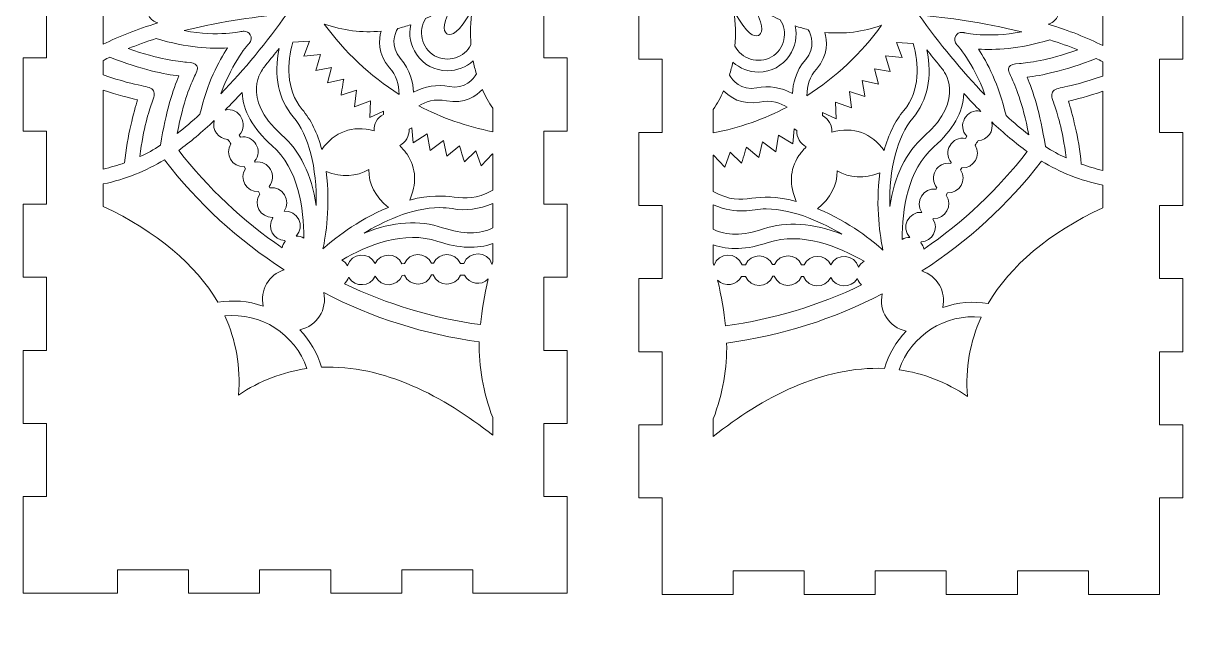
# Model space of a CAD drawing. Header units: inches. Extents: x 24 to 896, y 61 to 602.
# Drawn here: x 24.3 to 446.4, y 60.7 to 286.2 of the extents above; entities that cross this region are included whole.
import ezdxf

# ---------------------------------------------------------------- set-up
doc = ezdxf.new("R2010")
doc.units = ezdxf.units.IN
doc.header["$MEASUREMENT"] = 0
doc.layers.add('_U+0421_U+043B_U+043E_U+0439 1', color=7, linetype='Continuous')

# ---------------------------------------------------------------- blocks, each defined once
blk = doc.blocks.new('block 2')
at = {"layer": '_U+0421_U+043B_U+043E_U+0439 1', "lineweight": 0}
for points, knots in [([(222.29, 566.07), (222.29, 566.07), (222.29, 601.17), (222.29, 601.17), (210.01, 601.17), (200.3, 601.17), (187.94, 601.17), (187.94, 601.17), (187.94, 592.67), (187.94, 592.67), (187.94, 592.67), (162.08, 592.67), (162.08, 592.67), (162.08, 592.67), (162.08, 601.17), (162.08, 601.17), (162.08, 601.17), (136.22, 601.17), (136.22, 601.17), (136.22, 601.17), (136.22, 592.67), (136.22, 592.67), (136.22, 592.67), (110.36, 592.67), (110.36, 592.67), (110.36, 592.67), (110.36, 601.17), (110.36, 601.17), (110.36, 601.17), (24.29, 601.17), (24.29, 601.17), (24.29, 601.17), (24.29, 566.07), (24.29, 566.07), (24.29, 566.07), (32.78, 566.07), (32.78, 566.07), (32.78, 566.07), (32.78, 539.47), (32.78, 539.47), (32.78, 539.47), (24.29, 539.47), (24.29, 539.47), (24.29, 539.47), (24.29, 512.88), (24.29, 512.88), (24.29, 512.88), (32.78, 512.88), (32.78, 512.88), (32.78, 512.88), (32.78, 486.28), (32.78, 486.28), (32.78, 486.28), (24.29, 486.28), (24.29, 486.28), (24.29, 486.28), (24.29, 459.68), (24.29, 459.68), (24.29, 459.68), (32.78, 459.68), (32.78, 459.68), (32.78, 459.68), (32.78, 433.09), (32.78, 433.09), (32.78, 433.09), (24.29, 433.09), (24.29, 433.09), (24.29, 433.09), (24.29, 406.49), (24.29, 406.49), (24.29, 406.49), (32.78, 406.49), (32.78, 406.49), (32.78, 406.49), (32.78, 379.89), (32.78, 379.89), (32.78, 379.89), (24.29, 379.89), (24.29, 379.89), (24.29, 379.89), (24.29, 353.3), (24.29, 353.3), (24.29, 353.3), (32.78, 353.3), (32.78, 353.3), (32.78, 353.3), (32.78, 326.7), (32.78, 326.7), (32.78, 326.7), (24.29, 326.7), (24.29, 326.7), (24.29, 326.7), (24.29, 300.11), (24.29, 300.11), (24.29, 300.11), (32.78, 300.11), (32.78, 300.11), (32.78, 300.11), (32.78, 273.51), (32.78, 273.51), (32.78, 273.51), (24.29, 273.51), (24.29, 273.51), (24.29, 273.51), (24.29, 246.91), (24.29, 246.91), (24.29, 246.91), (32.78, 246.91), (32.78, 246.91), (32.78, 246.91), (32.78, 220.32), (32.78, 220.32), (32.78, 220.32), (24.29, 220.32), (24.29, 220.32), (24.29, 220.32), (24.29, 193.72), (24.29, 193.72), (24.29, 193.72), (32.78, 193.72), (32.78, 193.72), (32.78, 193.72), (32.78, 167.12), (32.78, 167.12), (32.78, 167.12), (24.29, 167.12), (24.29, 167.12), (24.29, 167.12), (24.29, 140.53), (24.29, 140.53), (24.29, 140.53), (32.78, 140.53), (32.78, 140.53), (32.78, 140.53), (32.78, 113.93), (32.78, 113.93), (32.78, 113.93), (24.29, 113.93), (24.29, 113.93), (24.29, 113.93), (24.29, 78.81), (24.29, 78.81), (36.58, 78.81), (46.25, 78.81), (58.64, 78.81), (58.64, 78.81), (58.64, 87.33), (58.64, 87.33), (58.64, 87.33), (84.5, 87.33), (84.5, 87.33), (84.5, 87.33), (84.5, 78.81), (84.5, 78.81), (84.5, 78.81), (110.36, 78.81), (110.36, 78.81), (110.36, 78.81), (110.36, 87.33), (110.36, 87.33), (110.36, 87.33), (136.22, 87.33), (136.22, 87.33), (136.22, 87.33), (136.22, 78.81), (136.22, 78.81), (136.22, 78.81), (162.08, 78.81), (162.08, 78.81), (162.08, 78.81), (162.08, 87.33), (162.08, 87.33), (162.08, 87.33), (187.94, 87.33), (187.94, 87.33), (187.94, 87.33), (187.94, 78.81), (187.94, 78.81), (200.2, 78.81), (210.05, 78.81), (222.29, 78.81), (222.29, 78.81), (222.29, 113.93), (222.29, 113.93), (222.29, 113.93), (213.79, 113.93), (213.79, 113.93), (213.79, 113.93), (213.79, 140.53), (213.79, 140.53), (213.79, 140.53), (222.29, 140.53), (222.29, 140.53), (222.29, 140.53), (222.29, 167.12), (222.29, 167.12), (222.29, 167.12), (213.79, 167.12), (213.79, 167.12), (213.79, 167.12), (213.79, 193.72), (213.79, 193.72), (213.79, 193.72), (222.29, 193.72), (222.29, 193.72), (222.29, 193.72), (222.29, 220.32), (222.29, 220.32), (222.29, 220.32), (213.79, 220.32), (213.79, 220.32), (213.79, 220.32), (213.79, 246.91), (213.79, 246.91), (213.79, 246.91), (222.29, 246.91), (222.29, 246.91), (222.29, 246.91), (222.29, 273.51), (222.29, 273.51), (222.29, 273.51), (213.79, 273.51), (213.79, 273.51), (213.79, 273.51), (213.79, 300.11), (213.79, 300.11), (213.79, 300.11), (222.29, 300.11), (222.29, 300.11), (222.29, 300.11), (222.29, 326.7), (222.29, 326.7), (222.29, 326.7), (213.79, 326.7), (213.79, 326.7), (213.79, 326.7), (213.79, 353.3), (213.79, 353.3), (213.79, 353.3), (222.29, 353.3), (222.29, 353.3), (222.29, 353.3), (222.29, 379.89), (222.29, 379.89), (222.29, 379.89), (213.79, 379.89), (213.79, 379.89), (213.79, 379.89), (213.79, 406.49), (213.79, 406.49), (213.79, 406.49), (222.29, 406.49), (222.29, 406.49), (222.29, 406.49), (222.29, 433.09), (222.29, 433.09), (222.29, 433.09), (213.79, 433.09), (213.79, 433.09), (213.79, 433.09), (213.79, 459.68), (213.79, 459.68), (213.79, 459.68), (222.29, 459.68), (222.29, 459.68), (222.29, 459.68), (222.29, 486.28), (222.29, 486.28), (222.29, 486.28), (213.79, 486.28), (213.79, 486.28), (213.79, 486.28), (213.79, 512.88), (213.79, 512.88), (213.79, 512.88), (222.29, 512.88), (222.29, 512.88), (222.29, 512.88), (222.29, 539.47), (222.29, 539.47), (222.29, 539.47), (213.79, 539.47), (213.79, 539.47), (213.79, 539.47), (213.79, 566.07), (213.79, 566.07), (213.79, 566.07), (222.29, 566.07), (222.29, 566.07), (222.29, 566.07), (222.29, 566.07), (222.29, 566.07)], [0, 0, 0, 0, 1, 1, 1, 2, 2, 2, 3, 3, 3, 4, 4, 4, 5, 5, 5, 6, 6, 6, 7, 7, 7, 8, 8, 8, 9, 9, 9, 10, 10, 10, 11, 11, 11, 12, 12, 12, 13, 13, 13, 14, 14, 14, 15, 15, 15, 16, 16, 16, 17, 17, 17, 18, 18, 18, 19, 19, 19, 20, 20, 20, 21, 21, 21, 22, 22, 22, 23, 23, 23, 24, 24, 24, 25, 25, 25, 26, 26, 26, 27, 27, 27, 28, 28, 28, 29, 29, 29, 30, 30, 30, 31, 31, 31, 32, 32, 32, 33, 33, 33, 34, 34, 34, 35, 35, 35, 36, 36, 36, 37, 37, 37, 38, 38, 38, 39, 39, 39, 40, 40, 40, 41, 41, 41, 42, 42, 42, 43, 43, 43, 44, 44, 44, 45, 45, 45, 46, 46, 46, 47, 47, 47, 48, 48, 48, 49, 49, 49, 50, 50, 50, 51, 51, 51, 52, 52, 52, 53, 53, 53, 54, 54, 54, 55, 55, 55, 56, 56, 56, 57, 57, 57, 58, 58, 58, 59, 59, 59, 60, 60, 60, 61, 61, 61, 62, 62, 62, 63, 63, 63, 64, 64, 64, 65, 65, 65, 66, 66, 66, 67, 67, 67, 68, 68, 68, 69, 69, 69, 70, 70, 70, 71, 71, 71, 72, 72, 72, 73, 73, 73, 74, 74, 74, 75, 75, 75, 76, 76, 76, 77, 77, 77, 78, 78, 78, 79, 79, 79, 80, 80, 80, 81, 81, 81, 82, 82, 82, 83, 83, 83, 84, 84, 84, 85, 85, 85, 86, 86, 86, 87, 87, 87, 88, 88, 88, 89, 89, 89, 90, 90, 90, 91, 91, 91, 92, 92, 92, 93, 93, 93, 94, 94, 94, 95, 95, 95, 96, 96, 96, 97, 97, 97, 97]), ([(446.37, 539.01), (446.37, 539.01), (446.37, 565.61), (446.37, 565.61), (446.37, 565.61), (437.86, 565.61), (437.86, 565.61), (437.86, 579.2), (437.86, 587.92), (437.86, 601.64), (437.86, 601.64), (412, 601.64), (412, 601.64), (412, 601.64), (412, 593.13), (412, 593.13), (412, 593.13), (386.14, 593.13), (386.14, 593.13), (386.14, 593.13), (386.14, 601.64), (386.14, 601.64), (386.14, 601.64), (360.28, 601.64), (360.28, 601.64), (360.28, 601.64), (360.28, 593.13), (360.28, 593.13), (360.28, 593.13), (334.43, 593.13), (334.43, 593.13), (334.43, 593.13), (334.43, 601.64), (334.43, 601.64), (334.43, 601.64), (308.57, 601.64), (308.57, 601.64), (308.57, 601.64), (308.57, 593.13), (308.57, 593.13), (308.57, 593.13), (282.71, 593.13), (282.71, 593.13), (282.71, 593.13), (282.71, 601.64), (282.71, 601.64), (282.71, 601.64), (256.85, 601.64), (256.85, 601.64), (256.85, 587.59), (256.85, 579.42), (256.85, 565.61), (256.85, 565.61), (248.34, 565.61), (248.34, 565.61), (248.34, 565.61), (248.34, 539.01), (248.34, 539.01), (248.34, 539.01), (256.85, 539.01), (256.85, 539.01), (256.85, 539.01), (256.85, 512.41), (256.85, 512.41), (256.85, 512.41), (248.34, 512.41), (248.34, 512.41), (248.34, 512.41), (248.34, 485.82), (248.34, 485.82), (248.34, 485.82), (256.85, 485.82), (256.85, 485.82), (256.85, 485.82), (256.85, 459.22), (256.85, 459.22), (256.85, 459.22), (248.34, 459.22), (248.34, 459.22), (248.34, 459.22), (248.34, 432.62), (248.34, 432.62), (248.34, 432.62), (256.85, 432.62), (256.85, 432.62), (256.85, 432.62), (256.85, 406.03), (256.85, 406.03), (256.85, 406.03), (248.34, 406.03), (248.34, 406.03), (248.34, 406.03), (248.34, 379.43), (248.34, 379.43), (248.34, 379.43), (256.85, 379.43), (256.85, 379.43), (256.85, 379.43), (256.85, 352.84), (256.85, 352.84), (256.85, 352.84), (248.34, 352.84), (248.34, 352.84), (248.34, 352.84), (248.34, 326.24), (248.34, 326.24), (248.34, 326.24), (256.85, 326.24), (256.85, 326.24), (256.85, 326.24), (256.85, 299.64), (256.85, 299.64), (256.85, 299.64), (248.34, 299.64), (248.34, 299.64), (248.34, 299.64), (248.34, 273.05), (248.34, 273.05), (248.34, 273.05), (256.85, 273.05), (256.85, 273.05), (256.85, 273.05), (256.85, 246.45), (256.85, 246.45), (256.85, 246.45), (248.34, 246.45), (248.34, 246.45), (248.34, 246.45), (248.34, 219.85), (248.34, 219.85), (248.34, 219.85), (256.85, 219.85), (256.85, 219.85), (256.85, 219.85), (256.85, 193.26), (256.85, 193.26), (256.85, 193.26), (248.34, 193.26), (248.34, 193.26), (248.34, 193.26), (248.34, 166.66), (248.34, 166.66), (248.34, 166.66), (256.85, 166.66), (256.85, 166.66), (256.85, 166.66), (256.85, 140.06), (256.85, 140.06), (256.85, 140.06), (248.34, 140.06), (248.34, 140.06), (248.34, 140.06), (248.34, 113.47), (248.34, 113.47), (248.34, 113.47), (256.85, 113.47), (256.85, 113.47), (256.85, 113.47), (256.85, 86.87), (256.85, 86.87), (256.85, 86.87), (256.85, 86.87), (256.85, 86.87), (256.85, 86.87), (256.85, 78.35), (256.85, 78.35), (256.85, 78.35), (282.71, 78.35), (282.71, 78.35), (282.71, 78.35), (282.71, 86.87), (282.71, 86.87), (282.71, 86.87), (308.56, 86.87), (308.56, 86.87), (308.56, 86.87), (308.56, 78.35), (308.56, 78.35), (308.56, 78.35), (334.42, 78.35), (334.42, 78.35), (334.42, 78.35), (334.42, 86.87), (334.42, 86.87), (334.42, 86.87), (360.28, 86.87), (360.28, 86.87), (360.28, 86.87), (360.28, 78.35), (360.28, 78.35), (360.28, 78.35), (386.14, 78.35), (386.14, 78.35), (386.14, 78.35), (386.14, 86.87), (386.14, 86.87), (386.14, 86.87), (412, 86.87), (412, 86.87), (412, 86.87), (412, 78.35), (412, 78.35), (412, 78.35), (437.86, 78.35), (437.86, 78.35), (437.86, 88.14), (437.86, 60.74), (437.86, 113.47), (437.86, 113.47), (446.37, 113.47), (446.37, 113.47), (446.37, 113.47), (446.37, 140.07), (446.37, 140.07), (446.37, 140.07), (437.86, 140.07), (437.86, 140.07), (437.86, 140.07), (437.86, 166.66), (437.86, 166.66), (437.86, 166.66), (446.37, 166.66), (446.37, 166.66), (446.37, 166.66), (446.37, 193.26), (446.37, 193.26), (446.37, 193.26), (437.86, 193.26), (437.86, 193.26), (437.86, 193.26), (437.86, 219.85), (437.86, 219.85), (437.86, 219.85), (446.37, 219.85), (446.37, 219.85), (446.37, 219.85), (446.37, 246.45), (446.37, 246.45), (446.37, 246.45), (437.86, 246.45), (437.86, 246.45), (437.86, 246.45), (437.86, 273.05), (437.86, 273.05), (437.86, 273.05), (446.37, 273.05), (446.37, 273.05), (446.37, 273.05), (446.37, 299.64), (446.37, 299.64), (446.37, 299.64), (437.86, 299.64), (437.86, 299.64), (437.86, 299.64), (437.86, 326.24), (437.86, 326.24), (437.86, 326.24), (446.37, 326.24), (446.37, 326.24), (446.37, 326.24), (446.37, 352.84), (446.37, 352.84), (446.37, 352.84), (437.86, 352.84), (437.86, 352.84), (437.86, 352.84), (437.86, 379.43), (437.86, 379.43), (437.86, 379.43), (446.37, 379.43), (446.37, 379.43), (446.37, 379.43), (446.37, 406.03), (446.37, 406.03), (446.37, 406.03), (437.86, 406.03), (437.86, 406.03), (437.86, 406.03), (437.86, 432.63), (437.86, 432.63), (437.86, 432.63), (446.37, 432.63), (446.37, 432.63), (446.37, 432.63), (446.37, 459.22), (446.37, 459.22), (446.37, 459.22), (437.86, 459.22), (437.86, 459.22), (437.86, 459.22), (437.86, 485.82), (437.86, 485.82), (437.86, 485.82), (446.37, 485.82), (446.37, 485.82), (446.37, 485.82), (446.37, 512.41), (446.37, 512.41), (446.37, 512.41), (437.86, 512.41), (437.86, 512.41), (437.86, 512.41), (437.86, 539.01), (437.86, 539.01), (437.86, 539.01), (446.37, 539.01), (446.37, 539.01), (446.37, 539.01), (446.37, 539.01), (446.37, 539.01)], [0, 0, 0, 0, 1, 1, 1, 2, 2, 2, 3, 3, 3, 4, 4, 4, 5, 5, 5, 6, 6, 6, 7, 7, 7, 8, 8, 8, 9, 9, 9, 10, 10, 10, 11, 11, 11, 12, 12, 12, 13, 13, 13, 14, 14, 14, 15, 15, 15, 16, 16, 16, 17, 17, 17, 18, 18, 18, 19, 19, 19, 20, 20, 20, 21, 21, 21, 22, 22, 22, 23, 23, 23, 24, 24, 24, 25, 25, 25, 26, 26, 26, 27, 27, 27, 28, 28, 28, 29, 29, 29, 30, 30, 30, 31, 31, 31, 32, 32, 32, 33, 33, 33, 34, 34, 34, 35, 35, 35, 36, 36, 36, 37, 37, 37, 38, 38, 38, 39, 39, 39, 40, 40, 40, 41, 41, 41, 42, 42, 42, 43, 43, 43, 44, 44, 44, 45, 45, 45, 46, 46, 46, 47, 47, 47, 48, 48, 48, 49, 49, 49, 50, 50, 50, 51, 51, 51, 52, 52, 52, 53, 53, 53, 54, 54, 54, 55, 55, 55, 56, 56, 56, 57, 57, 57, 58, 58, 58, 59, 59, 59, 60, 60, 60, 61, 61, 61, 62, 62, 62, 63, 63, 63, 64, 64, 64, 65, 65, 65, 66, 66, 66, 67, 67, 67, 68, 68, 68, 69, 69, 69, 70, 70, 70, 71, 71, 71, 72, 72, 72, 73, 73, 73, 74, 74, 74, 75, 75, 75, 76, 76, 76, 77, 77, 77, 78, 78, 78, 79, 79, 79, 80, 80, 80, 81, 81, 81, 82, 82, 82, 83, 83, 83, 84, 84, 84, 85, 85, 85, 86, 86, 86, 87, 87, 87, 88, 88, 88, 89, 89, 89, 90, 90, 90, 91, 91, 91, 92, 92, 92, 93, 93, 93, 94, 94, 94, 95, 95, 95, 96, 96, 96, 97, 97, 97, 98, 98, 98, 99, 99, 99, 100, 100, 100, 101, 101, 101, 102, 102, 102, 103, 103, 103, 103]), ([(53.42, 316.56), (53.42, 316.56), (53.43, 316.55), (53.43, 316.54), (54.38, 315.01), (56.43, 313.46), (59.13, 314.1), (59.13, 314.1), (59.4, 313.65), (59.4, 313.65), (57.56, 311.57), (57.98, 309.02), (58.91, 307.46), (59.83, 305.89), (61.87, 304.3), (64.59, 304.91), (64.59, 304.91), (64.75, 304.64), (64.75, 304.64), (62.97, 302.69), (63.15, 300.12), (64.13, 298.41), (65.11, 296.7), (67.23, 295.25), (69.81, 295.8), (69.81, 295.8), (70.4, 294.75), (70.4, 294.75), (69.07, 293.05), (68.9, 290.81), (69.96, 288.88), (70.68, 287.56), (71.88, 286.62), (73.28, 286.26), (65.67, 283.96), (58.99, 281.35), (53.42, 278.48), (53.42, 278.48), (53.42, 316.56), (53.42, 316.56), (53.42, 316.56), (53.42, 316.56), (53.42, 316.56)], [0, 0, 0, 0, 1, 1, 1, 2, 2, 2, 3, 3, 3, 4, 4, 4, 5, 5, 5, 6, 6, 6, 7, 7, 7, 8, 8, 8, 9, 9, 9, 10, 10, 10, 11, 11, 11, 12, 12, 12, 13, 13, 13, 14, 14, 14, 14]), ([(417.22, 278.01), (411.66, 280.88), (404.98, 283.5), (397.36, 285.79), (398.77, 286.16), (399.96, 287.09), (400.69, 288.41), (401.75, 290.34), (401.58, 292.58), (400.24, 294.29), (400.24, 294.29), (400.83, 295.33), (400.83, 295.33), (403.41, 294.78), (405.54, 296.24), (406.51, 297.94), (407.49, 299.65), (407.67, 302.23), (405.89, 304.17), (405.89, 304.17), (406.05, 304.45), (406.05, 304.45), (408.77, 303.83), (410.81, 305.43), (411.74, 306.99), (412.66, 308.55), (413.08, 311.1), (411.24, 313.19), (411.24, 313.19), (411.51, 313.64), (411.51, 313.64), (414.21, 313), (416.27, 314.54), (417.21, 316.08), (417.22, 316.08), (417.22, 316.09), (417.22, 316.09), (417.22, 316.09), (417.22, 278.01), (417.22, 278.01), (417.22, 278.01), (417.22, 278.01), (417.22, 278.01)], [0, 0, 0, 0, 1, 1, 1, 2, 2, 2, 3, 3, 3, 4, 4, 4, 5, 5, 5, 6, 6, 6, 7, 7, 7, 8, 8, 8, 9, 9, 9, 10, 10, 10, 11, 11, 11, 12, 12, 12, 13, 13, 13, 14, 14, 14, 14]), ([(178.39, 282.42), (178.39, 282.42), (178.54, 282.29), (178.54, 282.29), (178.54, 282.29), (178.77, 282.2), (178.77, 282.2), (180.36, 281.66), (182.65, 282.3), (187.66, 290.99), (187.08, 286.61), (186.95, 282.35), (187.27, 278.32), (186.08, 276.03), (184.07, 274.34), (181.61, 273.57), (179.06, 272.77), (176.29, 273.06), (174.01, 274.35), (171.72, 275.7), (170.08, 277.96), (169.5, 280.56), (168.93, 283.08), (169.39, 285.67), (170.78, 287.84), (174.44, 289.57), (178.06, 291.82), (181.56, 294.5), (176.55, 285.84), (177.13, 283.53), (178.39, 282.42)], [0, 0, 0, 0, 1, 1, 1, 2, 2, 2, 3, 3, 3, 4, 4, 4, 5, 5, 5, 6, 6, 6, 7, 7, 7, 8, 8, 8, 9, 9, 9, 10, 10, 10, 10]), ([(289.08, 294.04), (292.58, 291.35), (296.2, 289.11), (299.86, 287.38), (301.25, 285.2), (301.71, 282.62), (301.14, 280.09), (300.56, 277.49), (298.92, 275.24), (296.63, 273.89), (294.35, 272.6), (291.58, 272.31), (289.03, 273.11), (286.57, 273.88), (284.55, 275.56), (283.37, 277.86), (283.69, 281.89), (283.57, 286.15), (282.98, 290.52), (287.99, 281.84), (290.28, 281.2), (291.87, 281.73), (291.87, 281.73), (292.1, 281.82), (292.1, 281.82), (292.1, 281.82), (292.25, 281.96), (292.25, 281.96), (293.51, 283.06), (294.1, 285.38), (289.08, 294.04)], [0, 0, 0, 0, 1, 1, 1, 2, 2, 2, 3, 3, 3, 4, 4, 4, 5, 5, 5, 6, 6, 6, 7, 7, 7, 8, 8, 8, 9, 9, 9, 10, 10, 10, 10]), ([(120.22, 289.67), (120.22, 289.67), (120.34, 289.68), (120.34, 289.68), (112.97, 279.29), (104.67, 269.22), (96.28, 260.51), (100.63, 272.63), (106.47, 278.75), (106.53, 278.81), (107.37, 279.66), (107.54, 280.94), (106.93, 281.98), (106.46, 282.8), (105.61, 283.29), (104.68, 283.29), (104.45, 283.29), (104.22, 283.26), (104, 283.2), (103.65, 283.11), (95.6, 281.14), (82.91, 283.47), (97.57, 287.18), (109.6, 288.5), (120.22, 289.67)], [0, 0, 0, 0, 1, 1, 1, 2, 2, 2, 3, 3, 3, 4, 4, 4, 5, 5, 5, 6, 6, 6, 7, 7, 7, 8, 8, 8, 8]), ([(366.64, 282.74), (366.42, 282.8), (366.19, 282.83), (365.96, 282.83), (365.03, 282.83), (364.18, 282.34), (363.71, 281.51), (363.1, 280.47), (363.27, 279.2), (364.11, 278.35), (364.17, 278.29), (370.01, 272.17), (374.36, 260.05), (365.97, 268.76), (357.67, 278.83), (350.3, 289.21), (350.3, 289.21), (350.42, 289.2), (350.42, 289.2), (361.04, 288.04), (373.07, 286.72), (387.73, 283.01), (375.04, 280.68), (366.99, 282.65), (366.64, 282.74)], [0, 0, 0, 0, 1, 1, 1, 2, 2, 2, 3, 3, 3, 4, 4, 4, 5, 5, 5, 6, 6, 6, 7, 7, 7, 8, 8, 8, 8]), ([(133.89, 285.86), (140.62, 283.47), (147.58, 282.61), (154.56, 283.29), (153.76, 280.39), (153.17, 274.96), (157.61, 269.93), (159.96, 267.26), (161.13, 264), (161.09, 260.25), (150.6, 266.9), (141.21, 275.74), (133.89, 285.86)], [0, 0, 0, 0, 1, 1, 1, 2, 2, 2, 3, 3, 3, 4, 4, 4, 4]), ([(166.32, 261.07), (166.22, 264.38), (165.29, 269.14), (161.54, 273.4), (157.68, 277.79), (159.58, 282.43), (160.62, 284.27), (162.21, 284.64), (163.79, 285.09), (165.34, 285.61), (164.53, 281.92), (165.28, 278.02), (167.4, 274.88), (169.97, 271.06), (174.1, 268.87), (178.73, 268.87), (182.21, 268.87), (185.52, 270.15), (188.07, 272.48), (188.39, 270.88), (188.79, 269.28), (189.26, 267.73), (188.19, 265.91), (185.13, 261.95), (179.39, 263.1), (179.39, 263.1), (179.39, 263.1), (179.39, 263.1), (174.96, 263.99), (170.45, 263.29), (166.32, 261.07)], [0, 0, 0, 0, 1, 1, 1, 2, 2, 2, 3, 3, 3, 4, 4, 4, 5, 5, 5, 6, 6, 6, 7, 7, 7, 8, 8, 8, 9, 9, 9, 10, 10, 10, 10]), ([(291.92, 268.41), (296.54, 268.41), (300.67, 270.6), (303.24, 274.42), (305.36, 277.56), (306.11, 281.46), (305.31, 285.15), (306.85, 284.63), (308.44, 284.17), (310.03, 283.81), (311.06, 281.96), (312.96, 277.32), (309.1, 272.94), (305.35, 268.68), (304.42, 263.92), (304.32, 260.61), (300.2, 262.82), (295.68, 263.52), (291.26, 262.64), (291.26, 262.64), (291.26, 262.64), (291.26, 262.64), (285.51, 261.49), (282.45, 265.45), (281.38, 267.27), (281.85, 268.82), (282.26, 270.42), (282.57, 272.02), (285.12, 269.69), (288.43, 268.41), (291.92, 268.41)], [0, 0, 0, 0, 1, 1, 1, 2, 2, 2, 3, 3, 3, 4, 4, 4, 5, 5, 5, 6, 6, 6, 7, 7, 7, 8, 8, 8, 9, 9, 9, 10, 10, 10, 10]), ([(313.04, 269.47), (317.47, 274.5), (316.88, 279.93), (316.08, 282.83), (323.07, 282.15), (330.02, 283), (336.75, 285.39), (329.43, 275.28), (320.04, 266.44), (309.55, 259.79), (309.51, 263.54), (310.68, 266.79), (313.04, 269.47)], [0, 0, 0, 0, 1, 1, 1, 2, 2, 2, 3, 3, 3, 4, 4, 4, 4]), ([(87.46, 270.71), (86.91, 271.65), (85.85, 271.76), (83.72, 271.96), (80.55, 272.27), (73.97, 272.9), (62.53, 276.91), (65.67, 278.21), (69.01, 279.42), (72.71, 280.59), (83.89, 277.15), (92.95, 276.83), (98.66, 277.19), (95.49, 272.43), (91.24, 264.43), (88.62, 253.03), (85.77, 250.42), (83.06, 248.14), (80.35, 246.06), (82.6, 257.96), (85.34, 263.96), (86.67, 266.87), (87.56, 268.8), (88, 269.77), (87.46, 270.71)], [0, 0, 0, 0, 1, 1, 1, 2, 2, 2, 3, 3, 3, 4, 4, 4, 5, 5, 5, 6, 6, 6, 7, 7, 7, 8, 8, 8, 8]), ([(125.83, 254.82), (119.67, 262.17), (120.46, 271.96), (122.42, 279.26), (122.42, 279.26), (128.48, 279.61), (128.48, 279.61), (128.48, 279.61), (126.44, 274.13), (126.44, 274.13), (126.44, 274.13), (132.47, 274.81), (132.47, 274.81), (132.47, 274.81), (130.77, 269.01), (130.77, 269.01), (130.77, 269.01), (136.49, 270.09), (136.49, 270.09), (136.49, 270.09), (135.09, 264.46), (135.09, 264.46), (135.09, 264.46), (140.97, 265.82), (140.97, 265.82), (140.91, 265.49), (140.05, 260.3), (139.99, 259.99), (139.99, 259.99), (145.64, 261.77), (145.64, 261.77), (145.64, 261.77), (144.91, 255.78), (144.91, 255.78), (144.91, 255.78), (150.65, 257.87), (150.65, 257.87), (150.65, 257.87), (150.45, 251.81), (150.45, 251.81), (150.45, 251.81), (155.41, 254.13), (155.41, 254.13), (155.41, 254.13), (155.42, 252.99), (155.42, 252.99), (153.11, 251.78), (151.91, 249.42), (152.02, 247.05), (144.06, 249.16), (137.6, 246.56), (132.98, 240.27), (131.39, 246.16), (128.98, 251.05), (125.83, 254.82)], [0, 0, 0, 0, 1, 1, 1, 2, 2, 2, 3, 3, 3, 4, 4, 4, 5, 5, 5, 6, 6, 6, 7, 7, 7, 8, 8, 8, 9, 9, 9, 10, 10, 10, 11, 11, 11, 12, 12, 12, 13, 13, 13, 14, 14, 14, 15, 15, 15, 16, 16, 16, 17, 17, 17, 18, 18, 18, 18]), ([(318.62, 246.58), (318.73, 248.96), (317.53, 251.32), (315.23, 252.53), (315.23, 252.53), (315.23, 253.66), (315.23, 253.66), (315.23, 253.66), (320.19, 251.35), (320.19, 251.35), (320.19, 251.35), (319.99, 257.41), (319.99, 257.41), (319.99, 257.41), (325.73, 255.32), (325.73, 255.32), (325.73, 255.32), (325, 261.3), (325, 261.3), (325, 261.3), (330.65, 259.52), (330.65, 259.52), (330.65, 259.52), (330.62, 259.73), (330.62, 259.73), (330.62, 259.73), (329.68, 265.36), (329.68, 265.36), (329.68, 265.36), (335.55, 263.99), (335.55, 263.99), (335.55, 263.99), (334.16, 269.62), (334.16, 269.62), (334.16, 269.62), (339.87, 268.55), (339.87, 268.55), (339.87, 268.55), (338.18, 274.35), (338.18, 274.35), (338.18, 274.35), (344.21, 273.67), (344.21, 273.67), (344.21, 273.67), (342.16, 279.15), (342.16, 279.15), (342.16, 279.15), (348.23, 278.79), (348.23, 278.79), (350.18, 271.5), (350.98, 261.71), (344.82, 254.36), (341.66, 250.59), (339.25, 245.69), (337.66, 239.8), (333.05, 246.09), (326.59, 248.7), (318.62, 246.58)], [0, 0, 0, 0, 1, 1, 1, 2, 2, 2, 3, 3, 3, 4, 4, 4, 5, 5, 5, 6, 6, 6, 7, 7, 7, 8, 8, 8, 9, 9, 9, 10, 10, 10, 11, 11, 11, 12, 12, 12, 13, 13, 13, 14, 14, 14, 15, 15, 15, 16, 16, 16, 17, 17, 17, 18, 18, 18, 19, 19, 19, 19]), ([(383.97, 266.4), (385.3, 263.5), (388.04, 257.5), (390.3, 245.59), (387.58, 247.67), (384.87, 249.96), (382.02, 252.56), (379.4, 263.97), (375.15, 271.97), (371.99, 276.73), (377.69, 276.37), (386.75, 276.69), (397.94, 280.12), (401.64, 278.95), (404.97, 277.75), (408.12, 276.44), (396.67, 272.44), (390.09, 271.8), (386.92, 271.5), (384.79, 271.29), (383.73, 271.19), (383.19, 270.25), (382.64, 269.31), (383.09, 268.34), (383.97, 266.4)], [0, 0, 0, 0, 1, 1, 1, 2, 2, 2, 3, 3, 3, 4, 4, 4, 5, 5, 5, 6, 6, 6, 7, 7, 7, 8, 8, 8, 8]), ([(118.33, 245.6), (102.92, 259.2), (111.46, 269.55), (111.83, 269.99), (111.83, 269.99), (112.47, 270.79), (112.47, 270.79), (112.47, 270.79), (112.53, 270.88), (112.53, 270.88), (114.35, 273.1), (115.92, 275.05), (117.42, 276.98), (115.43, 266.92), (117.16, 258.54), (122.57, 252.09), (128.2, 245.37), (131.22, 233.7), (130.93, 219.89), (129.23, 231.07), (125, 239.71), (118.33, 245.6)], [0, 0, 0, 0, 1, 1, 1, 2, 2, 2, 3, 3, 3, 4, 4, 4, 5, 5, 5, 6, 6, 6, 7, 7, 7, 7]), ([(348.07, 251.62), (353.48, 258.08), (355.21, 266.45), (353.22, 276.52), (354.73, 274.58), (356.29, 272.63), (358.11, 270.42), (358.11, 270.42), (358.17, 270.32), (358.17, 270.32), (358.17, 270.32), (358.82, 269.52), (358.82, 269.52), (359.19, 269.09), (367.73, 258.74), (352.32, 245.14), (345.65, 239.25), (341.41, 230.6), (339.71, 219.42), (339.43, 233.23), (342.45, 244.91), (348.07, 251.62)], [0, 0, 0, 0, 1, 1, 1, 2, 2, 2, 3, 3, 3, 4, 4, 4, 5, 5, 5, 6, 6, 6, 7, 7, 7, 7]), ([(53.42, 272.53), (54.5, 273.15), (55.14, 273.48), (55.78, 273.81), (67.55, 269.22), (75.93, 267.55), (80.95, 266.97), (78.95, 262.33), (76.19, 254.23), (74.29, 241.76), (71.76, 240.13), (69.42, 238.84), (66.75, 237.62), (68.05, 248.26), (70.02, 253.96), (71.09, 257.04), (71.88, 259.34), (72.28, 260.49), (71.68, 261.55), (71.07, 262.64), (69.77, 262.92), (67.17, 263.48), (64.53, 264.05), (60.12, 265), (53.42, 267.41), (53.42, 267.41), (53.42, 272.53), (53.42, 272.53), (53.42, 272.53), (53.42, 272.53), (53.42, 272.53)], [0, 0, 0, 0, 1, 1, 1, 2, 2, 2, 3, 3, 3, 4, 4, 4, 5, 5, 5, 6, 6, 6, 7, 7, 7, 8, 8, 8, 9, 9, 9, 10, 10, 10, 10]), ([(417.22, 266.95), (410.52, 264.53), (406.11, 263.58), (403.47, 263.01), (400.87, 262.46), (399.58, 262.18), (398.96, 261.09), (398.36, 260.02), (398.76, 258.87), (399.56, 256.57), (400.62, 253.5), (402.6, 247.79), (403.9, 237.15), (401.22, 238.38), (398.88, 239.66), (396.35, 241.3), (394.45, 253.77), (391.7, 261.87), (389.7, 266.51), (394.71, 267.09), (403.1, 268.76), (414.86, 273.34), (415.51, 273.02), (416.14, 272.68), (417.22, 272.07), (417.22, 272.07), (417.22, 266.95), (417.22, 266.95), (417.22, 266.95), (417.22, 266.95), (417.22, 266.95)], [0, 0, 0, 0, 1, 1, 1, 2, 2, 2, 3, 3, 3, 4, 4, 4, 5, 5, 5, 6, 6, 6, 7, 7, 7, 8, 8, 8, 9, 9, 9, 10, 10, 10, 10]), ([(53.42, 261.84), (58.62, 260.06), (63.07, 258.94), (65.93, 258.3), (64.58, 253.99), (62.21, 245.4), (61.22, 235.37), (58.72, 234.48), (56.1, 233.71), (53.42, 233.09), (53.42, 233.09), (53.42, 261.84), (53.42, 261.84)], [0, 0, 0, 0, 1, 1, 1, 2, 2, 2, 3, 3, 3, 4, 4, 4, 4]), ([(195.17, 246.7), (185.75, 248.52), (176.7, 251.69), (168.25, 256.12), (170.53, 257.46), (174.08, 258.81), (178.35, 257.95), (178.35, 257.95), (178.35, 257.95), (178.35, 257.95), (184.92, 256.64), (189.33, 259.86), (191.45, 262), (192.52, 259.63), (193.77, 257.36), (195.17, 255.27), (195.17, 255.27), (195.17, 246.7), (195.17, 246.7)], [0, 0, 0, 0, 1, 1, 1, 2, 2, 2, 3, 3, 3, 4, 4, 4, 5, 5, 5, 6, 6, 6, 6]), ([(119.27, 217.81), (121.95, 221.49), (118.72, 227.02), (114.08, 226.24), (113.97, 226.42), (113.87, 226.61), (113.77, 226.79), (117.07, 230.51), (113.62, 236.54), (108.74, 235.58), (108.74, 235.58), (108.54, 235.93), (108.54, 235.93), (111.86, 239.72), (108.22, 245.78), (103.34, 244.66), (103.34, 244.66), (102.84, 245.48), (102.84, 245.48), (106.7, 249.18), (102.89, 255.89), (97.8, 254.55), (99.85, 256.61), (101.87, 258.72), (103.96, 261), (104.25, 254.3), (107.91, 247.79), (114.85, 241.66), (124.46, 233.18), (126.47, 218.72), (126.45, 208), (125.58, 208.49), (124.61, 208.73), (123.61, 208.69), (127.12, 212.16), (124.09, 218.31), (119.27, 217.81)], [0, 0, 0, 0, 1, 1, 1, 2, 2, 2, 3, 3, 3, 4, 4, 4, 5, 5, 5, 6, 6, 6, 7, 7, 7, 8, 8, 8, 9, 9, 9, 10, 10, 10, 11, 11, 11, 12, 12, 12, 12]), ([(275.47, 254.81), (276.87, 256.9), (278.12, 259.16), (279.2, 261.54), (281.31, 259.4), (285.72, 256.18), (292.29, 257.49), (292.29, 257.49), (292.29, 257.49), (292.29, 257.49), (296.57, 258.35), (300.11, 257), (302.39, 255.65), (293.95, 251.23), (284.89, 248.06), (275.47, 246.23), (275.47, 246.23), (275.47, 254.81), (275.47, 254.81)], [0, 0, 0, 0, 1, 1, 1, 2, 2, 2, 3, 3, 3, 4, 4, 4, 5, 5, 5, 6, 6, 6, 6]), ([(347.03, 208.23), (346.04, 208.26), (345.06, 208.02), (344.2, 207.53), (344.17, 218.26), (346.18, 232.72), (355.79, 241.2), (362.73, 247.33), (366.4, 253.83), (366.68, 260.54), (368.77, 258.26), (370.79, 256.14), (372.85, 254.09), (367.76, 255.43), (363.93, 248.72), (367.81, 245.02), (367.81, 245.02), (367.31, 244.2), (367.31, 244.2), (362.43, 245.31), (358.78, 239.26), (362.1, 235.46), (362.1, 235.46), (361.9, 235.12), (361.9, 235.12), (357.02, 236.08), (353.57, 230.05), (356.87, 226.32), (356.77, 226.14), (356.67, 225.96), (356.57, 225.78), (351.93, 226.55), (348.68, 221.04), (351.38, 217.35), (346.55, 217.85), (343.52, 211.7), (347.03, 208.23)], [0, 0, 0, 0, 1, 1, 1, 2, 2, 2, 3, 3, 3, 4, 4, 4, 5, 5, 5, 6, 6, 6, 7, 7, 7, 8, 8, 8, 9, 9, 9, 10, 10, 10, 11, 11, 11, 12, 12, 12, 12]), ([(417.22, 232.62), (414.55, 233.25), (411.92, 234.02), (409.43, 234.9), (408.43, 244.94), (406.07, 253.53), (404.71, 257.84), (407.57, 258.47), (412.02, 259.6), (417.22, 261.38), (417.22, 261.38), (417.22, 232.62), (417.22, 232.62)], [0, 0, 0, 0, 1, 1, 1, 2, 2, 2, 3, 3, 3, 4, 4, 4, 4]), ([(93.84, 250.72), (92.89, 247.37), (95.36, 244.03), (98.82, 243.9), (99.15, 243.36), (99.49, 242.8), (99.84, 242.22), (97.53, 238.56), (100.35, 233.75), (104.73, 234.02), (104.73, 234.02), (105.19, 233.24), (105.19, 233.24), (102.73, 229.59), (105.55, 224.64), (109.95, 224.91), (109.95, 224.91), (110.46, 224), (110.46, 224), (107.88, 220.43), (110.57, 215.32), (115.09, 215.53), (115.09, 215.53), (115.2, 215.32), (115.2, 215.32), (112.94, 211.84), (115.39, 207.19), (119.51, 207.05), (119.51, 207.05), (119.65, 206.77), (119.65, 206.77), (119.1, 206.11), (118.72, 205.31), (118.53, 204.46), (104.23, 214.24), (91.57, 226.17), (80.88, 239.91), (85.02, 242.89), (89.38, 246.52), (93.84, 250.72)], [0, 0, 0, 0, 1, 1, 1, 2, 2, 2, 3, 3, 3, 4, 4, 4, 5, 5, 5, 6, 6, 6, 7, 7, 7, 8, 8, 8, 9, 9, 9, 10, 10, 10, 11, 11, 11, 12, 12, 12, 13, 13, 13, 13]), ([(351.13, 206.59), (355.26, 206.72), (357.7, 211.38), (355.44, 214.86), (355.44, 214.86), (355.55, 215.07), (355.55, 215.07), (360.07, 214.86), (362.77, 219.96), (360.18, 223.54), (360.18, 223.54), (360.69, 224.45), (360.69, 224.45), (365.1, 224.18), (367.92, 229.13), (365.46, 232.78), (365.46, 232.78), (365.91, 233.56), (365.91, 233.56), (370.3, 233.28), (373.11, 238.1), (370.8, 241.76), (371.15, 242.34), (371.5, 242.9), (371.83, 243.44), (375.29, 243.57), (377.75, 246.91), (376.8, 250.25), (381.26, 246.06), (385.62, 242.42), (389.77, 239.45), (379.08, 225.71), (366.41, 213.78), (352.11, 204), (351.93, 204.85), (351.55, 205.65), (350.99, 206.31), (350.99, 206.31), (351.13, 206.59), (351.13, 206.59)], [0, 0, 0, 0, 1, 1, 1, 2, 2, 2, 3, 3, 3, 4, 4, 4, 5, 5, 5, 6, 6, 6, 7, 7, 7, 8, 8, 8, 9, 9, 9, 10, 10, 10, 11, 11, 11, 12, 12, 12, 13, 13, 13, 13]), ([(195.17, 225.37), (189.05, 222.09), (185.58, 222.45), (181.19, 222.92), (181.19, 222.92), (181.18, 222.92), (181.18, 222.92), (177.13, 223.35), (172.54, 223.84), (164.96, 221.8), (167.47, 227.58), (167.51, 233.23), (163.99, 238.46), (163.99, 238.46), (164.01, 238.49), (164.01, 238.49), (163.25, 239.49), (162.56, 240.44), (161.33, 241.67), (163.48, 242.79), (164.88, 245.03), (164.78, 247.59), (164.78, 247.59), (165.76, 248.15), (165.76, 248.15), (165.76, 248.15), (166.23, 242.7), (166.23, 242.7), (166.23, 242.7), (171.38, 245.9), (171.38, 245.9), (171.38, 245.9), (172.44, 239.89), (172.44, 239.89), (172.44, 239.89), (177.26, 243.51), (177.26, 243.51), (177.26, 243.51), (178.54, 237.73), (178.54, 237.73), (178.54, 237.73), (183.11, 241.49), (183.11, 241.49), (183.2, 241.18), (184.77, 236.02), (184.87, 235.72), (184.87, 235.72), (189.05, 239.74), (189.05, 239.74), (189.05, 239.74), (190.97, 234.26), (190.97, 234.26), (190.97, 234.26), (195.15, 238.62), (195.15, 238.62), (195.15, 238.62), (195.17, 238.57), (195.17, 238.57), (195.17, 238.57), (195.17, 225.37), (195.17, 225.37), (195.17, 225.37), (195.17, 225.37), (195.17, 225.37)], [0, 0, 0, 0, 1, 1, 1, 2, 2, 2, 3, 3, 3, 4, 4, 4, 5, 5, 5, 6, 6, 6, 7, 7, 7, 8, 8, 8, 9, 9, 9, 10, 10, 10, 11, 11, 11, 12, 12, 12, 13, 13, 13, 14, 14, 14, 15, 15, 15, 16, 16, 16, 17, 17, 17, 18, 18, 18, 19, 19, 19, 20, 20, 20, 21, 21, 21, 21]), ([(275.47, 238.11), (275.47, 238.11), (275.49, 238.16), (275.49, 238.16), (275.49, 238.16), (279.67, 233.79), (279.67, 233.79), (279.67, 233.79), (281.6, 239.28), (281.6, 239.28), (281.6, 239.28), (285.78, 235.25), (285.78, 235.25), (285.87, 235.56), (287.44, 240.71), (287.53, 241.03), (287.53, 241.03), (292.1, 237.27), (292.1, 237.27), (292.1, 237.27), (293.38, 243.05), (293.38, 243.05), (293.38, 243.05), (298.2, 239.42), (298.2, 239.42), (298.2, 239.42), (299.26, 245.44), (299.26, 245.44), (299.26, 245.44), (304.41, 242.24), (304.41, 242.24), (304.41, 242.24), (304.88, 247.69), (304.88, 247.69), (304.88, 247.69), (305.86, 247.13), (305.86, 247.13), (305.76, 244.57), (307.16, 242.33), (309.31, 241.21), (308.09, 239.97), (307.39, 239.02), (306.63, 238.02), (306.63, 238.02), (306.65, 238), (306.65, 238), (303.13, 232.77), (303.18, 227.12), (305.68, 221.34), (298.1, 223.37), (293.51, 222.89), (289.46, 222.46), (289.46, 222.46), (289.45, 222.46), (289.45, 222.46), (285.06, 221.99), (281.59, 221.62), (275.47, 224.91), (275.47, 224.91), (275.47, 238.11), (275.47, 238.11), (275.47, 238.11), (275.47, 238.11), (275.47, 238.11)], [0, 0, 0, 0, 1, 1, 1, 2, 2, 2, 3, 3, 3, 4, 4, 4, 5, 5, 5, 6, 6, 6, 7, 7, 7, 8, 8, 8, 9, 9, 9, 10, 10, 10, 11, 11, 11, 12, 12, 12, 13, 13, 13, 14, 14, 14, 15, 15, 15, 16, 16, 16, 17, 17, 17, 18, 18, 18, 19, 19, 19, 20, 20, 20, 21, 21, 21, 21]), ([(53.42, 219.51), (53.42, 219.51), (53.42, 227.67), (53.42, 227.67), (61.57, 229.44), (69.05, 232.39), (75.67, 236.43), (87.87, 220.65), (102.54, 207.21), (119.28, 196.47), (113.67, 194.73), (110.35, 188.92), (111.67, 183.22), (106.23, 185.12), (100.56, 185.53), (95.09, 184.62), (87.06, 198.45), (73.04, 210.19), (53.42, 219.51)], [0, 0, 0, 0, 1, 1, 1, 2, 2, 2, 3, 3, 3, 4, 4, 4, 5, 5, 5, 6, 6, 6, 6]), ([(134.57, 232.21), (140.24, 230.03), (145.59, 230.27), (150.07, 232.92), (150.02, 227.71), (152.48, 222.96), (157.2, 219.15), (145.57, 214.33), (136.88, 207.18), (133.4, 204.06), (134.38, 208.63), (136.22, 219.72), (134.57, 232.21)], [0, 0, 0, 0, 1, 1, 1, 2, 2, 2, 3, 3, 3, 4, 4, 4, 4]), ([(320.58, 232.46), (325.06, 229.81), (330.41, 229.56), (336.07, 231.75), (334.43, 219.26), (336.27, 208.16), (337.24, 203.6), (333.76, 206.72), (325.07, 213.86), (313.44, 218.68), (318.16, 222.49), (320.63, 227.25), (320.58, 232.46)], [0, 0, 0, 0, 1, 1, 1, 2, 2, 2, 3, 3, 3, 4, 4, 4, 4]), ([(417.22, 219.05), (397.6, 209.72), (383.58, 197.98), (375.55, 184.15), (370.09, 185.07), (364.41, 184.65), (358.98, 182.75), (360.29, 188.46), (356.98, 194.27), (351.36, 196.01), (368.1, 206.75), (382.77, 220.19), (394.98, 235.96), (401.6, 231.92), (409.08, 228.98), (417.22, 227.21), (417.22, 227.21), (417.22, 219.05), (417.22, 219.05), (417.22, 219.05), (417.22, 219.05), (417.22, 219.05)], [0, 0, 0, 0, 1, 1, 1, 2, 2, 2, 3, 3, 3, 4, 4, 4, 5, 5, 5, 6, 6, 6, 7, 7, 7, 7]), ([(195.17, 211.7), (190.53, 209.24), (184.39, 209.26), (176.92, 211.77), (168.49, 214.6), (158.89, 213.95), (148.36, 209.83), (154.6, 213.6), (165.46, 219.06), (175.98, 219.06), (177.53, 219.06), (179.02, 218.93), (180.42, 218.69), (185.36, 217.82), (190.32, 218.46), (195.17, 220.58), (195.17, 220.58), (195.17, 211.7), (195.17, 211.7)], [0, 0, 0, 0, 1, 1, 1, 2, 2, 2, 3, 3, 3, 4, 4, 4, 5, 5, 5, 6, 6, 6, 6]), ([(275.47, 220.11), (284.43, 216.19), (289.39, 218.6), (294.66, 218.6), (305.18, 218.6), (316.05, 213.13), (322.29, 209.37), (311.75, 213.49), (302.15, 214.14), (293.72, 211.31), (286.25, 208.8), (280.11, 208.77), (275.47, 211.23), (275.47, 211.23), (275.47, 220.11), (275.47, 220.11), (275.47, 220.11), (275.47, 220.11), (275.47, 220.11)], [0, 0, 0, 0, 1, 1, 1, 2, 2, 2, 3, 3, 3, 4, 4, 4, 5, 5, 5, 6, 6, 6, 6]), ([(195.17, 199.33), (195.1, 199.07), (195.03, 198.81), (194.96, 198.54), (194.96, 198.54), (194.88, 198.55), (194.88, 198.55), (193.46, 203.35), (186.43, 203.57), (184.71, 198.76), (184.71, 198.76), (183.42, 198.77), (183.42, 198.77), (181.57, 203.09), (175.44, 203.01), (173.59, 198.81), (173.59, 198.81), (172.89, 198.8), (172.89, 198.8), (171.01, 203.11), (164.79, 203.02), (163.02, 198.69), (163.02, 198.69), (162.14, 198.67), (162.14, 198.67), (160.24, 202.85), (154.26, 202.78), (152.39, 198.69), (150.41, 203.1), (143.59, 202.72), (142.32, 197.89), (141.85, 198.78), (141.16, 199.51), (140.3, 200.01), (149.57, 205.39), (163.09, 210.88), (175.25, 206.79), (182.94, 204.21), (189.64, 203.94), (195.17, 206.01), (195.17, 206.01), (195.17, 199.33), (195.17, 199.33)], [0, 0, 0, 0, 1, 1, 1, 2, 2, 2, 3, 3, 3, 4, 4, 4, 5, 5, 5, 6, 6, 6, 7, 7, 7, 8, 8, 8, 9, 9, 9, 10, 10, 10, 11, 11, 11, 12, 12, 12, 13, 13, 13, 14, 14, 14, 14]), ([(275.47, 205.54), (281, 203.48), (287.7, 203.75), (295.4, 206.33), (307.55, 210.42), (321.08, 204.93), (330.34, 199.55), (329.48, 199.04), (328.79, 198.32), (328.32, 197.42), (327.06, 202.25), (320.24, 202.65), (318.26, 198.23), (316.39, 202.32), (310.4, 202.38), (308.5, 198.21), (308.5, 198.21), (307.63, 198.23), (307.63, 198.23), (305.85, 202.56), (299.64, 202.65), (297.76, 198.34), (297.76, 198.34), (297.05, 198.35), (297.05, 198.35), (295.2, 202.55), (289.08, 202.62), (287.22, 198.31), (287.22, 198.31), (285.93, 198.29), (285.93, 198.29), (284.21, 203.12), (277.19, 202.88), (275.76, 198.08), (275.76, 198.08), (275.68, 198.08), (275.68, 198.08), (275.61, 198.34), (275.54, 198.61), (275.47, 198.87), (275.47, 198.87), (275.47, 205.54), (275.47, 205.54), (275.47, 205.54), (275.47, 205.54), (275.47, 205.54)], [0, 0, 0, 0, 1, 1, 1, 2, 2, 2, 3, 3, 3, 4, 4, 4, 5, 5, 5, 6, 6, 6, 7, 7, 7, 8, 8, 8, 9, 9, 9, 10, 10, 10, 11, 11, 11, 12, 12, 12, 13, 13, 13, 14, 14, 14, 15, 15, 15, 15]), ([(141.18, 191.39), (141.86, 192.01), (142.37, 192.78), (142.67, 193.64), (142.67, 193.64), (142.86, 193.66), (142.86, 193.66), (145.01, 190), (150.54, 190.17), (152.36, 194.13), (152.36, 194.13), (152.4, 194.13), (152.4, 194.13), (154.35, 189.87), (160.59, 190.04), (162.28, 194.43), (162.28, 194.43), (163.06, 194.44), (163.06, 194.44), (164.91, 190.12), (171.2, 190.18), (172.96, 194.56), (172.96, 194.56), (173.51, 194.56), (173.51, 194.56), (175.24, 190.16), (181.7, 190.14), (183.46, 194.52), (183.97, 194.52), (184.47, 194.51), (184.95, 194.5), (186.58, 191.16), (191.06, 190.51), (193.58, 193.1), (192.19, 187.19), (191.23, 181.61), (190.71, 176.49), (173.47, 178.88), (156.8, 183.89), (141.18, 191.39)], [0, 0, 0, 0, 1, 1, 1, 2, 2, 2, 3, 3, 3, 4, 4, 4, 5, 5, 5, 6, 6, 6, 7, 7, 7, 8, 8, 8, 9, 9, 9, 10, 10, 10, 11, 11, 11, 12, 12, 12, 13, 13, 13, 13]), ([(329.46, 190.92), (313.84, 183.43), (297.18, 178.42), (279.93, 176.03), (279.41, 181.14), (278.45, 186.73), (277.06, 192.63), (279.58, 190.05), (284.06, 190.69), (285.69, 194.04), (286.18, 194.04), (286.67, 194.05), (287.18, 194.06), (288.95, 189.67), (295.4, 189.7), (297.13, 194.09), (297.13, 194.09), (297.69, 194.09), (297.69, 194.09), (299.44, 189.71), (305.73, 189.65), (307.59, 193.98), (307.59, 193.98), (308.36, 193.96), (308.36, 193.96), (310.05, 189.57), (316.29, 189.4), (318.24, 193.67), (318.24, 193.67), (318.29, 193.66), (318.29, 193.66), (320.1, 189.71), (325.63, 189.53), (327.78, 193.19), (327.78, 193.19), (327.97, 193.18), (327.97, 193.18), (328.27, 192.32), (328.78, 191.54), (329.46, 190.92)], [0, 0, 0, 0, 1, 1, 1, 2, 2, 2, 3, 3, 3, 4, 4, 4, 5, 5, 5, 6, 6, 6, 7, 7, 7, 8, 8, 8, 9, 9, 9, 10, 10, 10, 11, 11, 11, 12, 12, 12, 13, 13, 13, 13]), ([(195.17, 136.3), (177.54, 150.24), (155.52, 162.02), (132.87, 161), (131.37, 166.09), (128.63, 170.8), (124.96, 174.65), (131.2, 175.89), (135.05, 182.12), (133.69, 188.14), (151.41, 178.95), (170.46, 172.93), (190.31, 170.24), (190.09, 161.21), (191.72, 151.94), (195.17, 142.68), (195.17, 142.68), (195.17, 136.3), (195.17, 136.3), (195.17, 136.3), (195.17, 136.3), (195.17, 136.3)], [0, 0, 0, 0, 1, 1, 1, 2, 2, 2, 3, 3, 3, 4, 4, 4, 5, 5, 5, 6, 6, 6, 7, 7, 7, 7]), ([(275.47, 135.84), (275.47, 135.84), (275.47, 142.21), (275.47, 142.21), (278.92, 151.47), (280.56, 160.75), (280.33, 169.78), (300.19, 172.47), (319.23, 178.49), (336.96, 187.68), (335.59, 181.66), (339.45, 175.42), (345.68, 174.18), (342.01, 170.33), (339.28, 165.62), (337.77, 160.54), (315.26, 161.55), (293.29, 149.92), (275.47, 135.84)], [0, 0, 0, 0, 1, 1, 1, 2, 2, 2, 3, 3, 3, 4, 4, 4, 5, 5, 5, 6, 6, 6, 6]), ([(102.7, 150.87), (103.44, 161.1), (101.75, 170.79), (97.66, 179.67), (110.79, 181.04), (123.31, 173.02), (127.52, 160.51), (118.71, 159.29), (110.36, 156.05), (102.7, 150.87)], [0, 0, 0, 0, 1, 1, 1, 2, 2, 2, 3, 3, 3, 3]), ([(367.95, 150.4), (360.28, 155.58), (351.93, 158.83), (343.12, 160.04), (347.34, 172.56), (359.85, 180.57), (372.99, 179.21), (368.9, 170.33), (367.2, 160.64), (367.95, 150.4)], [0, 0, 0, 0, 1, 1, 1, 2, 2, 2, 3, 3, 3, 3])]:
    blk.add_open_spline(points, degree=3, knots=knots, dxfattribs=at)

msp = doc.modelspace()

# ---------------------------------------------------------------- block references
at = {"layer": '_U+0421_U+043B_U+043E_U+0439 1'}
msp.add_blockref('block 2', (0, 0), dxfattribs=at)

doc.saveas('drawing.dxf')
